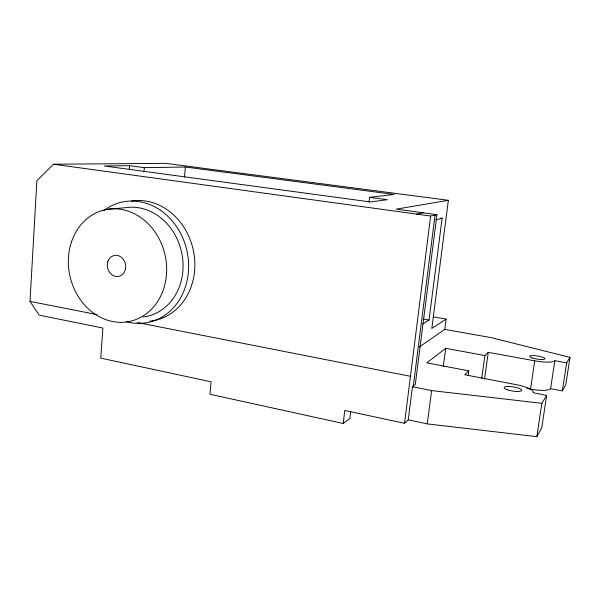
<?xml version="1.0" encoding="UTF-8"?>
<svg xmlns="http://www.w3.org/2000/svg" width="600" height="600" viewBox="0 0 600 600"><rect width="100%" height="100%" fill="white"/><g stroke="black" fill="none" stroke-linecap="round" stroke-linejoin="round"><path stroke-width="0.9" d="M350.692 411.18L349.837 418.493L343.237 423.502L209.94 394.245L211.072 381.795L100.755 358.14L102.9 328.043L39.165 315.142L30 301.395L36.892 180.653L53.52 164.227L165.502 163.335L448.357 200.295L431.82 328.433L446.138 319.103L444.78 329.392L419.332 346.95M129.322 169.08L129.57 165.675L144.345 167.655L185.347 167.025L394.245 194.452L369.548 197.347L369.015 201.952M144.015 171.93L144.345 167.655M184.5 177.248L185.347 167.025M343.237 423.502L344.745 410.467L404.528 423.285L408.263 419.85L412.463 386.752L415.29 384.548L436.935 214.673L396.322 209.13L448.357 200.295M404.528 423.285L430.65 216.038L436.935 214.673M413.31 386.062L435.053 215.048M422.722 323.955L429.045 320.085L442.11 218.295L440.265 218.04M444.78 329.392L491.107 337.62L570 357.382L566.648 362.858L554.835 360.712A17.82 3.63 9 0 1 534.727 360.832L488.287 352.335L484.897 355.56L445.688 348.33L426.825 362.85L468.803 370.86L464.73 374.737L515.498 384.518A20.558 4.897 9.2 0 1 533.138 392.685L546.638 395.49L541.755 427.83L536.827 436.665L427.275 423.9L431.618 390.592L412.463 386.752M443.31 366.345L445.688 348.33M468.173 375.465L468.803 370.86M481.725 378.36L484.897 355.56M484.537 379.237L488.287 352.335M526.928 388.38L530.55 389.077L534.727 360.832M536.827 436.665L541.845 403.312L546.638 395.49M530.55 389.077A17.737 4.088 9.4 0 0 550.597 388.665L554.835 360.712M550.597 388.665L562.327 390.908L566.648 362.858M570 357.382L565.785 384.713L562.327 390.908M435.735 219.81L442.11 218.295M53.52 164.227L416.715 214.11L423.188 212.798M107.655 209.288L125.618 207.69A55.403 47.602 77.2 0 1 182.243 255.645A55.403 47.602 77.2 0 1 143.37 316.98M129.57 165.675L104.212 165.968L370.462 201.952L387.255 199.71L369.548 197.347M431.618 390.592L541.845 403.312M416.715 214.11L430.65 216.038M433.222 316.86L446.138 319.103M423.518 319.11L429.045 320.085M30 301.395L97.087 314.61M137.52 322.567L410.46 376.312M408.263 419.85L427.275 423.9M131.565 201.045A60.818 52.418 77.3 0 1 194.048 254.197A60.818 52.418 77.3 0 1 150.03 321.135M103.575 210.728A61.56 52.898 77.2 0 1 187.2 252.015A61.56 52.898 77.2 0 1 126.203 321.66M71.588 241.612A57.157 48.713 77.1 0 0 125.22 322.11A57.157 48.713 77.1 0 0 155.685 232.965A57.157 48.713 77.1 0 0 71.588 241.612M107.865 261.615A10.695 9.113 77.1 0 0 118.118 276.487A10.695 9.113 77.1 0 0 123.547 259.68A10.695 9.113 77.1 0 0 107.865 261.615M532.627 358.087A7.725 1.575 9 0 0 544.875 358.897A7.725 1.575 9 0 0 534.435 355.627A7.725 1.575 9 0 0 532.627 358.087M507.225 389.73A8.902 2.123 9.2 0 0 521.558 390.66A8.902 2.123 9.2 0 0 509.91 386.482A8.902 2.123 9.2 0 0 507.225 389.73"/></g></svg>
